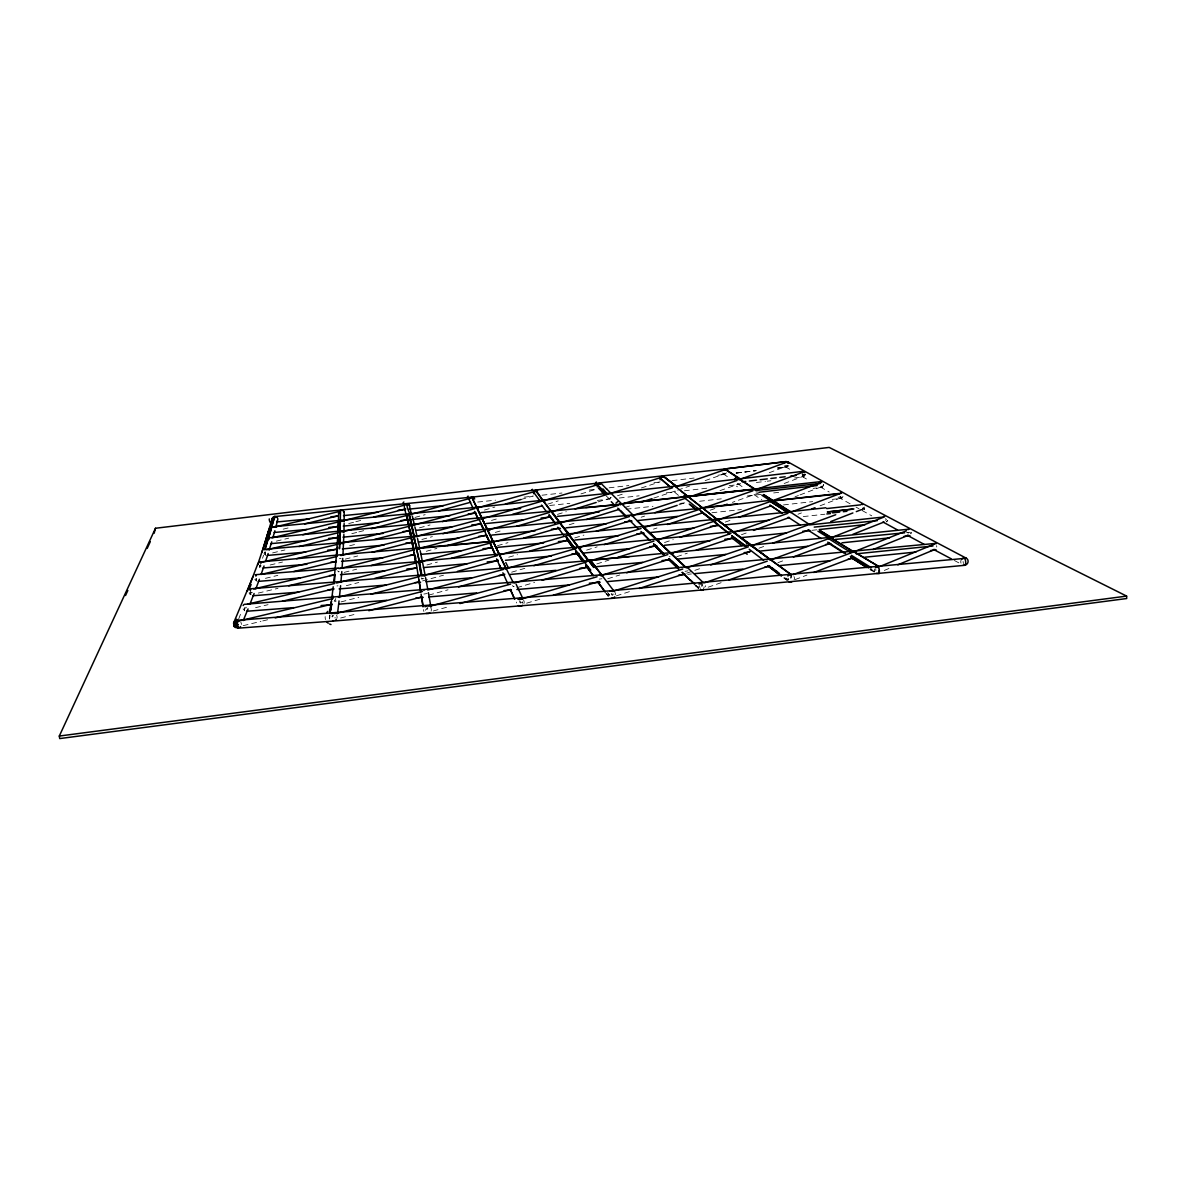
<?xml version="1.0" encoding="UTF-8"?>
<svg xmlns="http://www.w3.org/2000/svg" width="1186" height="1186" viewBox="0 0 1186 1186"><rect width="100%" height="100%" fill="white"/><g stroke="black" fill="none" stroke-linecap="round" stroke-linejoin="round"><path stroke-width="0.75" stroke-dasharray="5 3.75" d="M787.267 465.742L786.896 466.928L777.853 468.025M329.664 615.208L329.56 618.884L330.034 615.593M329.56 618.884L330.064 615.104M794.516 477.958L803.648 476.728A2.817 0.741 83.5 0 1 802.878 474.267M259.319 567.679L260.386 564.551M262.536 558.28L263.618 555.152M597.952 501.93L610.227 498.15L610.642 497.156L609.56 497.438L610.657 498.016M238.668 619.018L241.307 612.154M335.193 599.968L335.816 598.485M862.8 510.01L862.771 507.934L863.023 508.913L863.986 507.979L863.186 507.46M823.677 484.733L822.624 486.423A2.935 0.756 83.2 0 1 822.194 487.357L813.211 488.38M786.955 578.042L787.089 579.494M832.275 499.395L841.852 498.313L841.986 496.978M610.286 498.164L611.22 497.394M911.604 532.292L911.337 532.47A2.416 2.15 64.3 0 1 911.041 533.73M885.349 520.269L886.387 519.69L885.631 518.504M688.073 570.807L685.034 571.341M884.311 570.422L891.071 567.62M717.901 475.26L726.143 474.044M798.03 514.22L801.425 512.93M820.119 505.77L842.223 497.305M795.109 579.583L806.969 575.077M795.02 496.786L798.386 495.511M800.001 494.903L822.699 486.304M759.589 492.709L732.37 502.375M784.183 483.488L804.449 475.882M769.269 472.71L787.341 465.965M777.957 562.668L784.835 560.103M758.996 548.199L765.889 545.679M741.472 534.708L748.336 532.247M427.197 593.519L423.847 594.038M725.239 522.092L730.368 520.269M710.132 510.217L715.262 508.409M720.006 490.619L740.568 483.414M677.68 490.189L689.703 485.993M705.151 480.612L725.758 473.422M708.146 587.203L722.111 582.341M686.561 573.194L702.082 567.857M676.776 556.723L687.287 553.18M664.545 542.521L673.233 539.615M653.456 529.134L656.97 527.978M641.166 517.215L644.591 516.088M678.896 504.806L685.76 502.538M617.476 495.778L624.296 493.539M641.359 487.965L660.113 481.827M624.696 507.593L631.53 505.355M653.753 498.076L675.961 490.796M616.305 595.876L630.359 591.34M607.736 578.783L619.789 574.958M596.78 563.928L608.937 560.118M586.61 550.111L597.166 546.835M574.75 537.925L583.912 535.094M547.71 504.124L558.206 500.892M580.962 493.895L596.706 489.062M557.45 514.368L566.271 511.67M569.236 524.761L574.424 523.159M526.628 603.17L540.801 598.945M516.918 587.663L534.575 582.445M511.64 572.186L527.029 567.694M508.735 557.212L517.422 554.692M484.407 510.069L494.858 507.045M520.98 499.499L533.166 495.97M491.478 520.432L496.741 518.905M495.288 532.425L500.625 530.883M497.468 545.693L507.979 542.654M433.231 610.998L449.257 606.535M428.724 595.12L448.041 589.798M414.996 517.422L425.166 514.65M422.572 580.918L443.505 575.195M419.459 527.844L430.044 524.968M421.89 539.467L432.386 536.621M426.263 551.297L436.878 548.406M426.93 564.951L437.367 562.105M340.649 618.01L356.497 613.888M348.728 523.545L354.065 522.166M355.844 521.707L361.181 520.328M341.049 601.895L358.765 597.329M351.812 533.685L357.105 532.336M358.854 531.891L364.146 530.542M349.648 545.782L356.823 543.959M345.245 559.125L357.742 555.938M344.177 572.378L356.689 569.191M346.342 585.676L358.795 582.489M283.202 529.149L288.554 527.844M276.323 541.142L288.672 538.162M272.602 552.913L284.922 549.948M255.583 607.662L268.051 604.667M243.174 625.674L260.964 621.36M262.743 620.93L268.08 619.641M270.171 564.996L282.505 562.031M265.427 578.338L277.835 575.373M258.281 593.074L277.969 588.345M601.925 578.753L599.226 579.109M521.558 602.636L522.374 602.444M423.965 578.635L421.267 578.961M341.094 558.384L339.463 558.636M805.368 474.37L804.375 474.519M252.366 592.496L249.564 592.807M803.604 476.876L804.894 474.459L801.306 474.874M736.076 473.081L755.956 470.649M777.645 467.996L787.712 466.587A2.743 2.609 -54.9 0 0 788.823 465.461M513.182 586.625L514.146 586.507M736.239 473.021L756.134 470.62L736.21 473.006M777.675 467.996L786.896 466.928M756.357 482.494L765.444 481.412M767.253 481.19L770.9 480.76M672.151 480.626L694.106 478.047M759.796 492.146L756.09 491.968M761.115 494.369L744.852 496.208M773.687 492.931L780.877 492.101M338.381 571.815L339.3 571.696M609.1 487.817L628.862 485.563M654.02 482.717L661.21 481.901M684.381 490.782L707.701 488.128M729.227 485.667L739.99 484.437M336.987 585.928L337.951 585.825M783.472 504.925L812.707 501.619M334.23 601.198L336.261 601.035M542.032 495.214L562.001 493.02M589.22 490.026L596.484 489.225M619.225 498.031L639.165 495.822M666.339 492.813L675.412 491.819M699.547 501.263L721.296 498.832M711.956 512.737L735.898 510.128M737.736 509.936L741.413 509.535M841.852 498.313L841.289 498.179A3.039 0.875 83.7 0 1 840.592 496.282M803.263 516.577L824.878 514.22M549.637 505.503L569.843 503.338M597.344 500.403L610.153 499.039M626.134 509.209L652.982 506.318M679.741 503.427L686.887 502.656M811.891 530.335L817.406 529.742M244.286 608.121L246.228 607.84A2.654 1.735 76.5 0 0 246.095 607.099M477.691 502.063L495.57 500.166M524.123 497.142L533.033 496.193M906.504 532.618L910.166 532.262L910.492 533.507M687.732 574.32L691.394 573.965M264.211 552.839L265.056 552.795L265.368 555.433M669.156 556.723L670.046 556.738M822.194 487.357L821.854 487.179A2.935 0.801 83.6 0 1 821.364 486.186M725.224 474.4L724.112 474.281A2.743 2.624 -53 0 1 722.57 473.006M609.5 499.01L605.216 495.022M737.499 486.838L736.55 486.334M954.389 560.489L959.178 563.039M862.133 510.514L871.769 515.836M850.11 503.798L836.693 496.267M856.07 507.134L859.049 508.794M820.252 486.927L829.222 492.027M802.092 476.49L808.14 479.974M785.399 466.735L791.462 470.279M870.316 568.924L874.971 571.83L870.361 568.939M870.035 569.488L874.66 572.393L870.272 569.621M754.029 494.651L761.797 499.81M737.544 483.428L738.359 484.11M737.914 483.814L744.052 487.95M723.208 473.807L729.093 477.81M785.428 577.997L788.216 580.117L785.117 577.745M784.48 577.953L787.4 580.176M783.724 577.938L786.644 580.176M784.287 577.864L787.178 580.087M678.481 495.377L672.936 490.796M695.722 585.098L698.243 587.633L698.109 586.166A3.854 3.677 -43.6 0 1 698.302 585.439M695.871 585.35L698.243 587.633M694.966 585.172L698.806 588.923L695.278 585.484M512.53 585.587L513.345 586.551M421.564 577.908L422.349 578.842M337.684 570.851L338.44 571.741M334.496 600.131L335.327 601.109M607.558 592.348L609.723 595.268L607.617 592.407M606.12 593.282L608.225 596.158L606.061 593.208L608.225 596.158L607.958 594.097A3.884 3.721 -37.8 0 1 608.448 592.689M605.601 592.644L607.647 595.461M423.862 611.442L423.506 609.648M698.05 587.292L698.361 588.226M786.051 465.549L786.14 466.928A2.743 2.609 -53.5 0 1 784.257 465.742M874.66 571.163L874.527 569.71A3.825 3.573 -50.3 0 1 874.719 568.983M936.599 545.634L936.762 547.028M244.583 610.805L244.316 608.092M256.28 580.962L256.028 578.457M250.735 594.631L250.468 591.666M260.831 565.173L260.92 566.093M265.204 551.92L265.353 553.714M264.982 551.801L265.056 552.72M516.37 602.117L516.444 602.962M250.765 591.651L250.958 594.601M256.28 578.486L256.428 580.962M244.642 608.003L244.701 609.07M787.712 465.683A1.912 1.646 69.4 0 1 785.532 465.624M805.353 474.133A1.972 1.705 68.9 0 1 801.988 474.593M823.662 484.511A2.046 1.779 68.4 0 1 821.186 486.26M842.994 496.563A2.135 1.868 67.7 0 1 839.792 496.445M864.238 507.03A2.224 1.957 66.8 0 1 862.637 509.105M908.165 533.315A3.454 1.112 83.8 0 1 908.016 532.336M961.031 563.157A3.81 3.588 -51.6 0 1 961.179 560M875.891 570.644A2.683 2.328 64 0 1 875.817 569.176M963.477 563.543A3.795 1.334 83.8 0 1 963.076 561.452M726.395 472.74A1.912 1.601 70.9 0 1 723.979 473.081M788.749 579.687A2.683 2.268 67.6 0 1 788.305 578.234M793.968 576.529A3.84 3.677 -47 0 1 794.116 579.717M700.466 588.434A2.698 2.194 70.1 0 1 699.636 585.632M704.113 586.744A2.698 2.194 70.1 0 1 703.431 588.671M705.566 585.691A3.854 3.736 -42.7 0 1 705.626 586.788M613.785 593.934A2.713 2.135 72 0 1 613.918 594.69M615.104 592.585A3.884 3.78 -36 0 1 615.564 594.735M522.24 601.687A2.728 2.046 73.5 0 1 522.344 603.2M523.663 600.324A3.899 3.825 -25.5 0 1 523.901 603.57M425.522 610.33A2.757 1.972 74.7 0 1 425.389 609.574M430.829 607.84A3.943 3.854 -12.2 0 1 431.096 611.116M335.075 617.343A2.772 1.898 75.7 0 1 335.045 618.099M265.56 554.603A2.209 1.482 76.1 0 1 263.974 553.506M260.905 567.071A2.313 1.527 76.2 0 1 259.467 565.351M256.561 580.473A2.416 1.586 76.3 0 1 254.857 579.242M250.631 594.735A2.52 1.66 76.4 0 1 249.09 592.837M244.405 610.182A2.654 1.735 76.5 0 1 243.071 608.863M336.572 615.163A3.988 3.884 -0.7 0 1 336.854 618.455M240.817 622.265A4.032 3.914 6.9 0 1 241.366 624.459M325.557 619.581A7.961 7.694 -6.6 0 1 325.172 616.601M887.721 520.357L886.535 521.855L887.721 520.357M864.609 508.824L863.942 509.461L864.757 508.927"/><path stroke-width="1.5" d="M264.849 549.652L274.678 516.562L471.776 497.142L724.72 468.989L740.301 478.862M344.133 521.84L344.192 512.737M535.39 490.485L587.974 560.548L750.96 545.071L753.555 545.975M343.214 521.291L340.367 520.639L339.478 548.807L340.56 510.38M343.925 532.677L344.133 523.56M338.455 520.817L338.677 512.204M237.63 628.209L237.126 620.337L611.279 590.732L964.707 558.384A3.795 1.216 82.3 0 1 965.715 562.208L965.508 564.64A3.795 1.216 82.3 0 1 964.9 565.292L612.065 598.367L333.414 621.064L237.63 628.209L237.126 620.337M337.654 542.032L337.832 536.695M343.881 534.515L342.932 555.3M244.123 604.356L599.404 575.002L935.828 543.381A3.617 1.112 82.5 0 1 936.05 543.811M338.025 531.639L338.41 522.537L337.906 532.381M337.358 543.351L337.817 534.026M337.358 548.836L337.032 553.462L337.461 547.354L336.794 552.898L337.284 548.688M342.057 568.316L342.754 558.443M336.305 556.367L336.646 551.757M660.113 478.21L669.705 486.512L660.113 478.21L660.039 479.277A2.757 2.654 -50.2 0 0 660.128 479.796M336.75 551.149L337.12 545.604M272.157 519.29L272.231 518.504A2.846 2.772 3.6 0 1 274.678 516.562L275.419 516.577A2.846 2.787 10.1 0 1 276.901 517.289M340.916 582.178L341.82 571.593M335.119 569.384L336.187 557.894M578.234 546.879L810.394 524.004L808.911 524.123L763.473 494.547L790.825 511.833L493.302 541.305L259.378 561.986L260.535 561.571L260.638 562.535M339.389 597.522L340.604 585.706M334.363 581.777L335.119 574.632M333.607 583.349L334.956 571.029M337.521 613.696L339.048 600.902M331.739 598.826L333.207 586.818M332.302 598.974L332.717 595.491M330.731 610.627L331.428 605.675M329.708 613.31L331.531 600.546M330.835 609.604L331.62 604.104M329.693 613.488L331.428 601.346M257.762 563.943L257.644 564.758L262.076 551.505M791.24 574.854L791.106 575.744L791.24 574.854L732.844 531.921L674.893 486.186L476.787 507.297L271.816 526.895L264.952 549.726M568.702 534.219L593.875 567.516L543.025 500.536L545.13 500.7L543.025 500.536L544.344 500.448M535.509 490.455L535.005 490.663A2.772 2.713 -39.3 0 0 533.656 492.294L533.581 493.672M660.246 478.373L660.365 477.736A2.757 2.654 -50.2 0 1 661.981 476.387L664.041 476.55M269.163 529.46L261.958 552.098L272.231 518.504M265.783 540.46L269.281 528.912M559.777 522.314L551.52 511.047L267.962 537.91L268.629 539.304M585.41 563.498L590.791 570.155M594.497 485.148L594.809 484.125M275.804 527.266L277.628 520.283M268.555 538.088L274.633 516.518L274.841 517.452M253.092 576.455L233.568 623.08L234.176 626.623L237.674 628.017M273.076 537.065L274.885 530.75M821.068 482.317L821.631 481.575A2.935 0.756 83.2 0 1 821.957 481.961M269.163 550.171L271.727 541.809M269.266 530.335L272.439 520.61M265.59 561.304L268.14 553.521M261.142 574.291L264.048 565.974M878.974 566.374L877.788 567.071L878.737 567.412M255.865 588.79L259.393 579.272M258.014 563.291L247.222 591.295L247.503 590.584M852.986 551.861L819.689 530.409L831.238 537.273L750.293 545.204L791.433 574.691M235.377 627.602L238.001 620.738M249.268 589.175L251.136 584.416M250.068 603.793L254.1 593.534M785.873 462.036L787.83 461.843L863.779 504.154L966.264 558.206M830.244 537.747L878.826 566.537L852.927 551.134M243.219 620.575L248.052 608.922M809.267 524.583L810.246 524.138L808.57 524.138M233.731 626.015L236.666 619.225M879.019 568.302L879.3 572.482L879.36 570.451M125.523 595.52L127.851 590.465M147.197 548.392L150.296 541.661M154.165 533.24L155.485 528.259L829.177 447.418L1126.626 596.098L1126.7 598.53L59.715 738.581L59.3 736.046L155.485 528.259M789.906 511.64L790.958 511.715L789.861 512.263L790.632 512.515M790.81 577.819L791.358 576.648M701.83 585.973L702.409 584.802M685.048 567.264L688.102 568.198L703.298 582.622M750.634 545.708L681.357 491.315M733.17 532.395L735.35 532.277M716.967 519.928L718.983 519.661L718.123 519.379M426.812 609.233L427.479 608.033M701.89 508.216L772.086 500.121L772.56 500.907L839.97 493.791M332.317 616.572L333.014 615.371M643.301 526.895L631.501 515.05L414.21 536.161L264.849 549.34M722.911 470.012L724.72 468.989L754.711 489.314L756.075 489.21L688.117 496.637L688.503 497.394M669.971 553.491L672.981 553.743M631.278 515.109L703.847 507.964L702.023 507.638M656.08 540.03L657.103 539.571L637.312 520.832M643.183 527.429L645.332 527.325M585.795 507.489L621.82 504.213L550.956 511.151L553.136 511.329L552.32 511.062M631.501 515.05L631.856 515.866M755.274 490.47L755.008 489.699M609.426 493.45C612.124 493.569 609.233 493.376 610.39 493.406M821.409 481.575L620.219 503.931L620.545 504.687M588.212 561.067L590.495 560.741L589.531 560.429M577.997 547.472L579.05 546.998L418.628 561.304L421.178 575.121L423.743 575.329L422.75 575.017M804.004 472.443L803.189 471.331L802.818 472.695L803.574 471.524M234.294 621.716L234.294 621.716A4.032 3.869 -0.6 0 1 237.037 620.367L238.001 620.367A4.032 3.914 6.9 0 1 239.127 620.723M569.725 534.189L570.599 534.486L568.895 534.174L568.672 535.627M467.388 496.934L468.07 496.089M559.54 522.818L561.601 522.566L560.756 522.285M531.699 490.129L532.381 489.284M551.134 511.566L552.098 511.181M543.188 500.937L536.042 490.352L535.005 490.663M505.325 568.465L505.829 567.812L471.776 497.142L506.096 568.791L505.829 567.812L421.178 575.121L419.281 561.171L409.17 513.953L419.207 561.2M498.891 554.737L499.973 554.262M492.827 541.898L495.022 541.617M489.922 530.112L487.52 529.297L487.742 530.127M481.59 518.519L483.651 518.282L482.821 518M476.372 507.801L478.358 507.564L477.573 507.311M326.847 612.421L327.914 611.309M595.639 482.732L596.395 481.961M413.706 536.724L415.901 536.457M414.062 525.546L411.72 524.761L411.868 525.561M840.696 492.605L841.304 492.546M340.041 531.906L340.367 520.639L341.42 520.654M607.692 494.429L603.007 488.928M788.438 512.396L770.04 501.233L787.993 512.841M237.022 621.523L236.266 622.265L237.126 623.584M828.169 538.355L850.807 552.483M403.047 502.716L403.877 502.019M746.409 543.766L747.447 542.891M876.647 566.789L875.476 567.709L878.04 566.359M701.623 507.786L703.016 507.697M687.569 496.756L688.918 496.667M600.546 575.002L601.554 575.329L599.404 575.002M619.655 504.035L621.019 503.946M686.042 567.427L642.931 526.984L685.36 567.249M656.451 539.408L670.105 552.78M421.905 562.06L419.281 561.171L421.875 575.002L250.365 588.805L250.365 589.827M589.279 560.578L505.147 567.931M407.361 503.783C405.39 505.014 410.697 515.954 410.03 514.012L411.512 514.754L409.244 504.762L406.22 503.917M671.009 553.002L669.675 552.972M897.817 564.818L934.939 549.414M751.657 545.234L716.418 519.498M880.442 566.241L934.538 544.092M255.731 574.676L338.099 568.064M873 549.563L908.461 535.242M854.024 551.742L906.445 530.824M852.764 534.382L884.089 522.003M340.812 542.862L341.687 543.144L340.026 543.144M831.282 537.658L883.822 517.126A2.313 2.046 65.7 0 1 884.385 516.977M930.55 550.541L936.243 549.904M830.749 521.558L852.882 512.96M856.307 511.626L861.466 509.624M835.73 514.754L753.57 544.997M811.624 509.016L815.019 507.727M813.759 572.512L852.734 557.702M734.164 531.951L732.563 531.936M792.767 511.492L838.739 494.088M476.698 507.341L499.247 554.129M819.244 483.236L771.374 501.174M792.945 574.676L852.334 552.409M757.884 488.988L802.774 472.295M793.434 556.916L830.007 543.336M738.878 479.826L785.71 462.525M772.471 559.273L829.637 538.296M569.488 534.323L559.347 522.389L560.533 522.403M772.783 543.173L808.941 529.979M492.679 541.424L416.805 548.584M753.481 530.394L789.505 517.452M791.744 581.97L788.69 581.703M414.744 536.294L413.618 536.28C413.158 538.815 418.154 550.185 417.576 548.288L419.251 549.118M738.937 517.229L771.449 505.666M736.135 531.699L787.652 513.39M723.816 505.399L727.24 504.183M718.256 519.853L769.655 501.767M769.418 565.796L729.093 579.895M703.224 508.127L752.873 490.811M676.02 486.586L724.142 469.952A1.912 1.601 70.9 0 0 723.771 470.234M620.011 503.991L755.23 489.181L738.982 478.951L803.189 471.331M689.185 497.067L737.158 480.419M704.128 582.919L767.268 561.141M710.71 564.907L750.382 551.297M342.205 531.654L339.982 531.476L339.997 542.847M687.969 567.308L748.396 546.835M696.049 550.215L732.859 537.777M412.239 524.894L411.142 524.879L408.696 514.101M680.171 537.288L716.655 525.101M671.306 553.432L730.947 533.507M667.51 524.494L701.593 513.197M654.88 512.708L677.176 505.369M657.444 539.971L716.552 520.446M482.583 518.119L481.457 518.104M641.789 502.004L652.048 498.639M644.517 527.399L699.829 509.268M632.553 515.554L685.745 498.224M662.351 477.083L551.357 511.922M621.286 504.391L672.595 487.742M639.135 588.493L684.811 573.757M675.071 486.408L739.308 478.847M669.793 559.051L626.682 572.764M612.45 591.443L682.765 569.028M600.576 575.67L667.837 554.559M617.624 557.39L655.858 545.382M604.208 544.641L642.901 532.603M596.084 531.328L630.848 520.58M591.369 560.518L653.975 541.083M575.106 508.957L596.187 502.464M586.551 519.438L619.122 509.387M579.48 547.443L641.077 528.482M561.452 522.655L618.277 505.34M571.696 534.204L629.558 516.503M599.464 484.199L481.872 518.875M544.137 500.551L543.025 500.536M599.093 581.496L553.21 595.224M542.165 580.206L588.063 566.641M519.246 599.731L597.092 576.737M533.863 565.692L577.33 552.972M529.579 551.149L567.798 540.045M514.235 583.082L586.655 561.956M505.31 504.035L520.98 499.499M512.574 514.339L542.447 505.71M516.622 526.273L550.378 516.518L554.485 522.27M523.767 538.073L558.828 527.933M505.621 568.835L576.515 548.332M500.922 554.588L568.687 535.123M476.639 508.142L535.894 491.167M489.136 529.712L549.578 512.426M496.623 541.246L559.762 523.174M423.684 589.976L424.499 589.872M459.946 603.57L509.817 589.694M458.567 586.892L504.732 574.187M430.503 606.105L510.692 584.09M438.731 510.944L470.62 502.256M457.455 571.385L498.268 560.222M511.833 582.637L513.316 582.697L505.829 567.812M442.408 521.603L475.69 512.56M442.882 533.759L480.967 523.441M447.493 545.53L486.408 534.96M451.288 558.324L492.175 547.191M427.731 590.005L503.887 569.295M412.624 513.894L469.923 498.431M474.86 508.631L415.041 524.716M493.109 542.254L420.897 561.675M421.682 576.025L497.453 555.567M415.767 536.621L480.108 519.349M418.332 548.747L485.578 530.691M368.831 610.701L421.682 596.988M373.634 517.126L405.671 508.883M371.174 594.142L419.029 581.837M768.854 559.451L769.595 559.258L750.96 545.071M340.812 521.38L404.9 505.058M371.188 528.734L408.147 519.26M374.746 539.378L410.593 530.231M372.033 552.291L411.32 542.284M370.981 565.544L413.84 554.603M374.806 578.383L416.508 567.723M336.172 613.488L422.527 591.399M342.191 531.802L409.111 514.843M417.339 562.609L336.557 583.023M338.351 597.195L419.903 576.47M339.848 543.766L411.572 525.65M340.827 555.537L412.268 537.525M339.73 568.598L414.774 549.667M600.146 483.384L599.078 483.503A2.757 2.683 -46 0 0 597.462 484.852L597.225 486.927M304.594 523.93L338.218 515.777M339.285 511.492L273.447 527.325M302.786 534.753L338.084 526.228M299.005 546.553L337.728 537.243M282.283 601.243L333.889 588.805M275.211 617.921L332.169 604.119M271.965 537.836L339.033 521.796M296.619 558.65L337.165 548.925M293.787 571.548L336.35 561.349M288.702 585.765L335.238 574.602M236.874 621.494L333.029 598.515M266.524 549.83L338.633 532.677M260.49 562.579L338.084 544.181M247.548 604.178L334.778 583.453M261.009 574.469L337.269 556.412M253.789 588.982L336.157 569.473M414.21 536.161L411.72 524.761M498.728 554.233L499.499 554.44M786.644 461.932L785.577 461.769A2.743 2.609 -53.5 0 0 784.361 462.777M59.3 736.046L1126.626 596.098M786.214 461.532L724.542 469.004L786.422 461.621M742.199 481.857L745.786 481.442M749.374 481.012L756.535 480.167M760.122 479.737L767.283 478.892M770.856 478.477L776.237 477.839M779.825 477.409L785.191 476.787M790.558 476.149L795.939 475.512M759.826 492.146L817.258 485.534M853.905 508.942L827.294 511.981L852.586 509.179M772.56 500.907L841.645 493.168M825.871 507.771L790.128 511.685M832.513 512.871L839.703 512.07M843.29 511.685L846.893 511.285M826.85 513.953L830.437 513.568M755.882 490.515L820.608 483.428M701.934 507.727L737.232 503.887M826.731 508.557L860.799 504.836M810.082 524.864L883.333 517.052M819.23 529.549L865.157 524.612M637.475 520.58L677.369 516.384M725.091 524.894L768.795 520.269M238.267 624.637L236.103 624.8M879.226 573.594L876.202 573.357M480.953 512.604L520.669 508.512M557.509 516.355L599.108 512.041M830.081 537.154L909.143 529.149M841.971 542.817L889.47 537.866M904.088 536.339L909.558 535.775A3.454 1.023 82.7 0 0 909.929 535.479M443.505 505.592L409.17 509.105M649.617 532.633L693.854 528.111M710.444 526.421L717.812 525.665M814.219 527.118L877.373 520.624M741.25 537.629L786.511 532.959M802.803 531.284L810.053 530.527M856.188 553.832L932.937 546.005M770.129 566.374L764.881 567.027M864.727 557.227L915.918 552.024M486.245 523.53L522.818 519.868M541.098 518.03L550.245 517.111M565.989 527.829L606.357 523.738M624.696 521.884L632.034 521.143M760.508 551.03L807.518 546.316M825.589 544.493L831.015 543.959M703.001 590.124L701.267 590.302A3.854 3.677 -43.6 0 1 700.555 590.154M343.495 515.614L378.156 512.174M398.229 510.188L405.538 509.476M411.631 519.527L449.968 515.717M468.218 513.894L475.527 513.167M574.899 540.001L618.588 535.701M636.793 533.908L644.087 533.196M664.323 545.293L710.162 540.742M724.839 539.274L734.001 538.37M415.886 530.35L451.94 526.866M471.776 524.938L480.79 524.079M491.701 535.094L535.153 530.854M551.446 529.267L560.489 528.378M670.668 559.614L662.01 560.578M678.199 559.036L725.832 554.425M744.141 552.646L749.641 552.127M779.454 565.633L830.2 560.652M848.316 558.888L853.742 558.354M277.035 521.944L309.353 518.875M330.894 516.814L338.069 516.132M343.288 526.095L379.238 522.641M400.824 520.58L408.014 519.883M497.527 547.369L543.618 542.995M558.369 541.587L569.428 540.549M584.416 552.972L629.766 548.629M649.735 546.716L656.985 546.02M835.181 539.437L904.681 532.796M611.175 598.263L612.94 598.1A3.884 3.78 -36 0 0 614.748 596.795M342.962 537.169L383.093 533.418M403.151 531.55L410.46 530.868M418.436 541.987L458.76 538.207M478.907 536.309L486.245 535.627M588.434 560.444L629.395 556.605M596.306 566.7L642.515 562.386M695.07 573.624L742.836 569.117M274.203 532.484L306.937 529.46M328.759 527.444L337.847 526.599M420.941 554.366L461.102 550.704M505.444 560.281L551.401 556.041M571.622 554.173L578.976 553.506M270.927 543.633L306.922 540.401M328.522 538.459L339.329 537.495M342.369 548.896L383.997 545.115M405.716 543.158L412.965 542.506M482.939 548.703L492.027 547.888M510.054 574.469L556.071 570.333M579.984 568.183L587.352 567.531M607.469 581.6L658.541 576.974M678.6 575.151L684.07 574.647M423.476 567.575L467.165 563.691M487.194 561.927L498.105 560.948M267.25 555.433L305.736 552.083M327.721 550.171L336.898 549.37M341.553 561.349L383.034 557.716M410.074 555.33L413.692 555.018M516.874 589.531L569.399 584.95M589.309 583.215L600.175 582.267M338.143 568.405L419.37 561.512M340.515 574.647L384.798 570.881M406.931 568.998L416.153 568.213M426.07 581.718L471.702 577.775M499.084 575.418L504.554 574.943M263.025 567.975L306.863 564.284M330.612 562.283L336.098 561.823M428.724 596.929L476.49 592.926M504.065 590.628L511.403 590.005M332.614 620.93L333.399 620.871M258.222 581.377L300.28 577.953M329.53 575.551L335.015 575.106M339.107 588.923L386.191 585.024M415.174 582.622L420.615 582.178M339.211 604.134L386.695 600.324M415.915 597.966L423.224 597.388M252.781 595.757L298.709 592.125M328.107 589.798L333.607 589.353M246.54 611.264L293.891 607.632M321.065 605.542L331.932 604.697M338.899 511.7A2.817 2.757 -4 0 1 341.108 510.247L342.205 510.351A2.817 2.757 -4 0 1 344.088 512.204L343.881 511.7M702.616 582.815L701.682 582.8A3.854 3.677 -43.6 0 0 699.058 584.149M537.11 490.441L536.042 490.352L537.11 490.441A2.772 2.713 -39.3 0 1 537.599 490.648M341.108 510.247L342.205 510.351M599.597 483.369L600.679 483.473A2.757 2.683 -46 0 1 601.969 484.348L606.921 489.269M579.287 546.865L580.992 547.724M255.879 574.75L255.835 575.699M675.709 486.216L676.465 486.468L663.552 476.357M426.145 613.429L428.709 613.429A3.943 3.854 -12.2 0 0 429.717 612.895M770.603 559.481L769.195 559.451L770.174 559.688M409.763 514.116L409.392 514.754M330.998 624.548L329.545 624.014M342.517 520.802L341.701 520.535L342.502 520.95M420.14 561.186L421.089 561.497M658.215 539.734L657.311 539.437L658.986 540.282M255.198 574.839L255.954 575.121M341.672 543.307L342.443 543.662M423.743 575.521L424.588 575.922M601.643 575.536L602.414 575.936L590.569 560.934M933.619 549.459L951.187 558.799M907.275 535.271L924.324 544.448M882.992 522.033L897.55 529.979M851.444 555.359L871.443 567.798M851.652 557.301L868.76 567.961M817.925 531.165L828.658 537.881M850.347 556.427L867.277 567.027M866.951 567.545L850.985 557.494L865.824 566.819M833.076 538.014L832.305 537.451M827.739 542.121L845.588 553.477M828.377 543.144L843.824 552.972M808.037 530.127L821.201 538.563M788.23 517.244L800.417 525.161M761.901 495.214L770.47 500.803M770.292 505.458L782.256 513.316M769.907 505.058L782.123 513.182M731.895 535.805L746.468 546.42M711.763 519.557L700.793 511.433L711.659 520.061M771.523 567.427L777.082 571.652M776.281 571L779.232 573.253M768.409 565.678L781.559 575.714M780.269 575.284L767.638 565.633L780.803 575.714M749.196 549.251L763.636 560.311M768.395 565.678L781.396 575.655M731.881 535.864L744.867 545.916M731.48 537.599L741.606 545.486M714.372 522.196L728.975 533.611M699.562 509.832L713.157 520.521M685.582 498.728L698.154 508.72M689.229 504.05L696.226 509.669M690.356 504.895L696.108 509.55M408.399 504.094L409.748 505.71M714.506 521.603L729.108 533.656M787.83 461.843L789.001 463.059M694.566 584.001L689.926 579.613L694.67 584.194M641.003 531.491L649.943 540.416M678.407 568.672L669.112 559.718L678.288 568.613M668.637 559.021L678.644 568.835L668.771 559.095M633.858 515.866L606.52 488.869M675.664 564.521L678.17 566.982L672.106 560.963M663.967 554.559L653.782 544.241L663.789 554.159M654.464 545.234L663.226 553.936M598.441 488.158L604.563 494.354M653.782 544.241L663.671 554.099M606.105 493.628L597.373 484.866L606.031 493.643M654.983 545.59L663.419 554.07M629.306 520.017L637.875 528.615M653.634 544.166L663.923 554.544M620.767 510.899L625.763 515.94M642.175 532.781L649.543 540.253M618.529 509.105L625.986 516.666M602.073 491.879L604.623 494.458M611.264 501.708L613.681 504.169M617.787 508.171L626.134 516.755M862.593 504.643L861.822 503.813A3.173 0.934 83.8 0 0 861.585 504.05M611.531 593.934L612.391 594.942M519.868 601.687L520.728 602.71M274.678 516.562L274.752 517.941M565.944 537.021L574.424 547.828L566.078 536.413M591.31 561.319L614.437 591.725M591.933 562.12L597.403 569.354M555.211 523.471L548.94 514.828L555.315 523.841M592.911 575.254L585.691 565.396L593.237 575.729M584.565 561.467L575.343 549.815M533.656 492.294L540.03 500.996M541.587 505.058L545.871 510.914M576.974 553.061L583.052 561.363M557.761 527.236L563.646 535.316M575.625 551.623L582.667 561.26L575.729 551.698M566.923 539.363L573.772 548.955L566.923 539.348M884.771 516.177L884.341 515.969A3.306 1.023 83.8 0 0 884.074 516.221M480.36 523.204L483.31 529.119M505.829 562.549L508.483 568.124M472.873 507.964L469.256 499.869M475.201 512.322L478.136 518.534M479.44 520.076L489.759 542.046M516.162 584.313L522.922 598.722M481.605 525.176L483.162 528.467M478.091 519.023L474.474 511.418M489.092 541.172L486.245 535.049L489.21 541.839M491.938 547.295L494.947 553.818M490.322 544.166L495.54 555.463L490.47 543.544M499.706 565.811L501.011 568.643M500.863 568.272L499.454 565.203L500.833 568.242M496.578 558.888L500.981 568.613M502.879 572.794L508.082 584.416M410.875 533.404L410.045 529.994L411.082 534.96M408.696 525.131L406.739 516.014L411.157 536.68M412.343 516.177L414.551 525.487M414.922 527.029L417.161 536.873M404.396 507.326L406.353 515.94M417.531 538.518L419.8 548.97M407.999 520.61L408.681 523.738M415.975 561.882L411.364 538.918L413.41 549.385M420.185 550.719L425.27 575.922M415.204 555.537L415.841 558.799M412.802 543.351L413.484 546.879M411.498 538.325L413.884 550.512M410.816 535.909L409.926 531.165L411.082 537.451L409.111 526.851M425.611 577.671L427.775 589.338M414.107 552.943L415.767 562.401L414.314 554.366M428.398 592.659L430.933 607.084M416.301 563.498L418.287 576.352M420.822 591.755L418.969 580.087M418.584 578.101L420.748 591.695M421.653 596.914L422.809 604.297M421.089 594.201L423.017 606.876M338.588 512.975L338.677 513.805M787.104 462.555A1.912 1.646 69.4 0 1 787.86 463.266M802.373 472.591A1.972 1.705 68.9 0 1 804.657 472.651M908.179 529.697A3.454 1.112 83.8 0 1 908.698 528.941M961.816 559.08A3.81 3.588 -51.6 0 1 966.56 558.384A3.81 3.588 -51.6 0 1 967.717 562.994A3.81 3.588 -51.6 0 1 963.328 565.144M877.714 567.471A2.683 2.328 64 0 1 878.396 567.516M963.595 558.043A3.795 1.334 83.8 0 1 963.951 557.776M724.572 469.819A1.912 1.601 70.9 0 1 725.921 470.293M787.904 576.025A3.84 3.632 -47.5 0 1 790.499 574.691M661.566 477.498A1.927 1.571 72.1 0 1 663.256 477.261M700.778 584.075A2.698 2.194 70.1 0 1 701.386 583.912M599.049 484.348A1.927 1.527 73.1 0 1 600.338 484.392M610.093 591.147A3.884 3.721 -37.8 0 1 611.546 590.732L612.48 590.747A3.884 3.78 -36 0 1 613.533 591.088M474.474 498.565A2.787 2.728 -28.8 0 1 474.682 499.054M469.271 499.632A2.787 2.728 -28.8 0 1 474.178 498.12M535.153 491.582A1.942 1.497 74 0 1 535.494 491.3M536.339 491.182A1.942 1.497 74 0 1 537.154 491.656M518.312 605.586A3.899 3.78 -29.5 0 0 519.735 606.031L521.514 605.853A3.899 3.825 -25.5 0 0 522.522 605.334M517.941 599.271A3.899 3.78 -29.5 0 1 520.046 598.456L520.995 598.456A3.899 3.825 -25.5 0 1 522.062 598.811M404.278 506.259A2.802 2.743 -15.6 0 1 406.798 503.783M472.873 498.461A1.942 1.453 74.7 0 1 473.184 498.891M425.033 606.787A3.943 3.81 -19 0 1 427.168 605.972L428.102 605.972A3.943 3.854 -12.2 0 1 429.199 606.328M406.679 504.599A1.957 1.408 75.4 0 1 407.095 504.628M331.339 613.681A3.988 3.84 -8.6 0 1 332.851 613.281L333.8 613.281A3.988 3.884 -0.7 0 1 334.897 613.636M267.739 539.111A2.135 1.423 75.9 0 1 268.436 538.681M268.851 538.711A2.135 1.423 75.9 0 1 269.266 538.904M260.075 562.727A2.313 1.527 76.2 0 1 261.38 562.846M255.687 575.729A2.416 1.586 76.3 0 1 256.146 575.773M249.772 589.991A2.52 1.66 76.4 0 1 250.706 589.887M243.13 605.527A2.654 1.735 76.5 0 1 243.515 605.186M336.305 619.448A3.988 3.884 -0.7 0 1 335.475 620.248M238.327 626.816A2.787 1.809 76.6 0 1 235.495 623.999A2.787 1.809 76.6 0 1 237.926 621.835M277.242 520.995A2.846 2.787 10.1 0 1 276.649 521.558M277.42 517.926A2.846 2.787 10.1 0 1 277.806 519.498M240.595 626.579A4.032 3.914 6.9 0 1 239.765 627.379M734.638 479.589A5.693 5.456 -51 0 1 735.883 477.75M683.551 496.415A5.93 5.708 -47.7 0 1 684.707 495.125M747.21 554.262A6.997 6.656 -46.5 0 1 745.757 552.958M615.934 503.235A5.945 5.752 -43.3 0 1 618.232 501.485M328.226 623.213A7.961 7.694 -6.6 0 1 326.61 621.597M271.475 523.693A5.693 5.545 5.6 0 1 269.281 518.905M338.484 536.205L338.04 540.979L338.484 536.205M854.009 551.357L853.253 551.193L854.009 551.357M511.996 582.667L511.996 582.667M337.447 568.168L337.447 568.168M336.453 597.092L336.453 597.092M338.129 582.074L338.129 582.074M339.448 568.138L339.448 568.138M340.471 555.122L340.471 555.122M425.907 589.961L425.907 589.961M514.072 582.608L514.072 582.608M632.583 515.124L632.583 515.124M771.108 559.392L771.108 559.392M677.117 486.942L665.079 477.647L677.117 486.942M690.178 580.28L682.232 572.423L690.178 580.28M605.038 591.799L597.581 581.629L605.068 591.829M514.665 599.138L510.306 589.368L514.591 599.063"/></g></svg>
